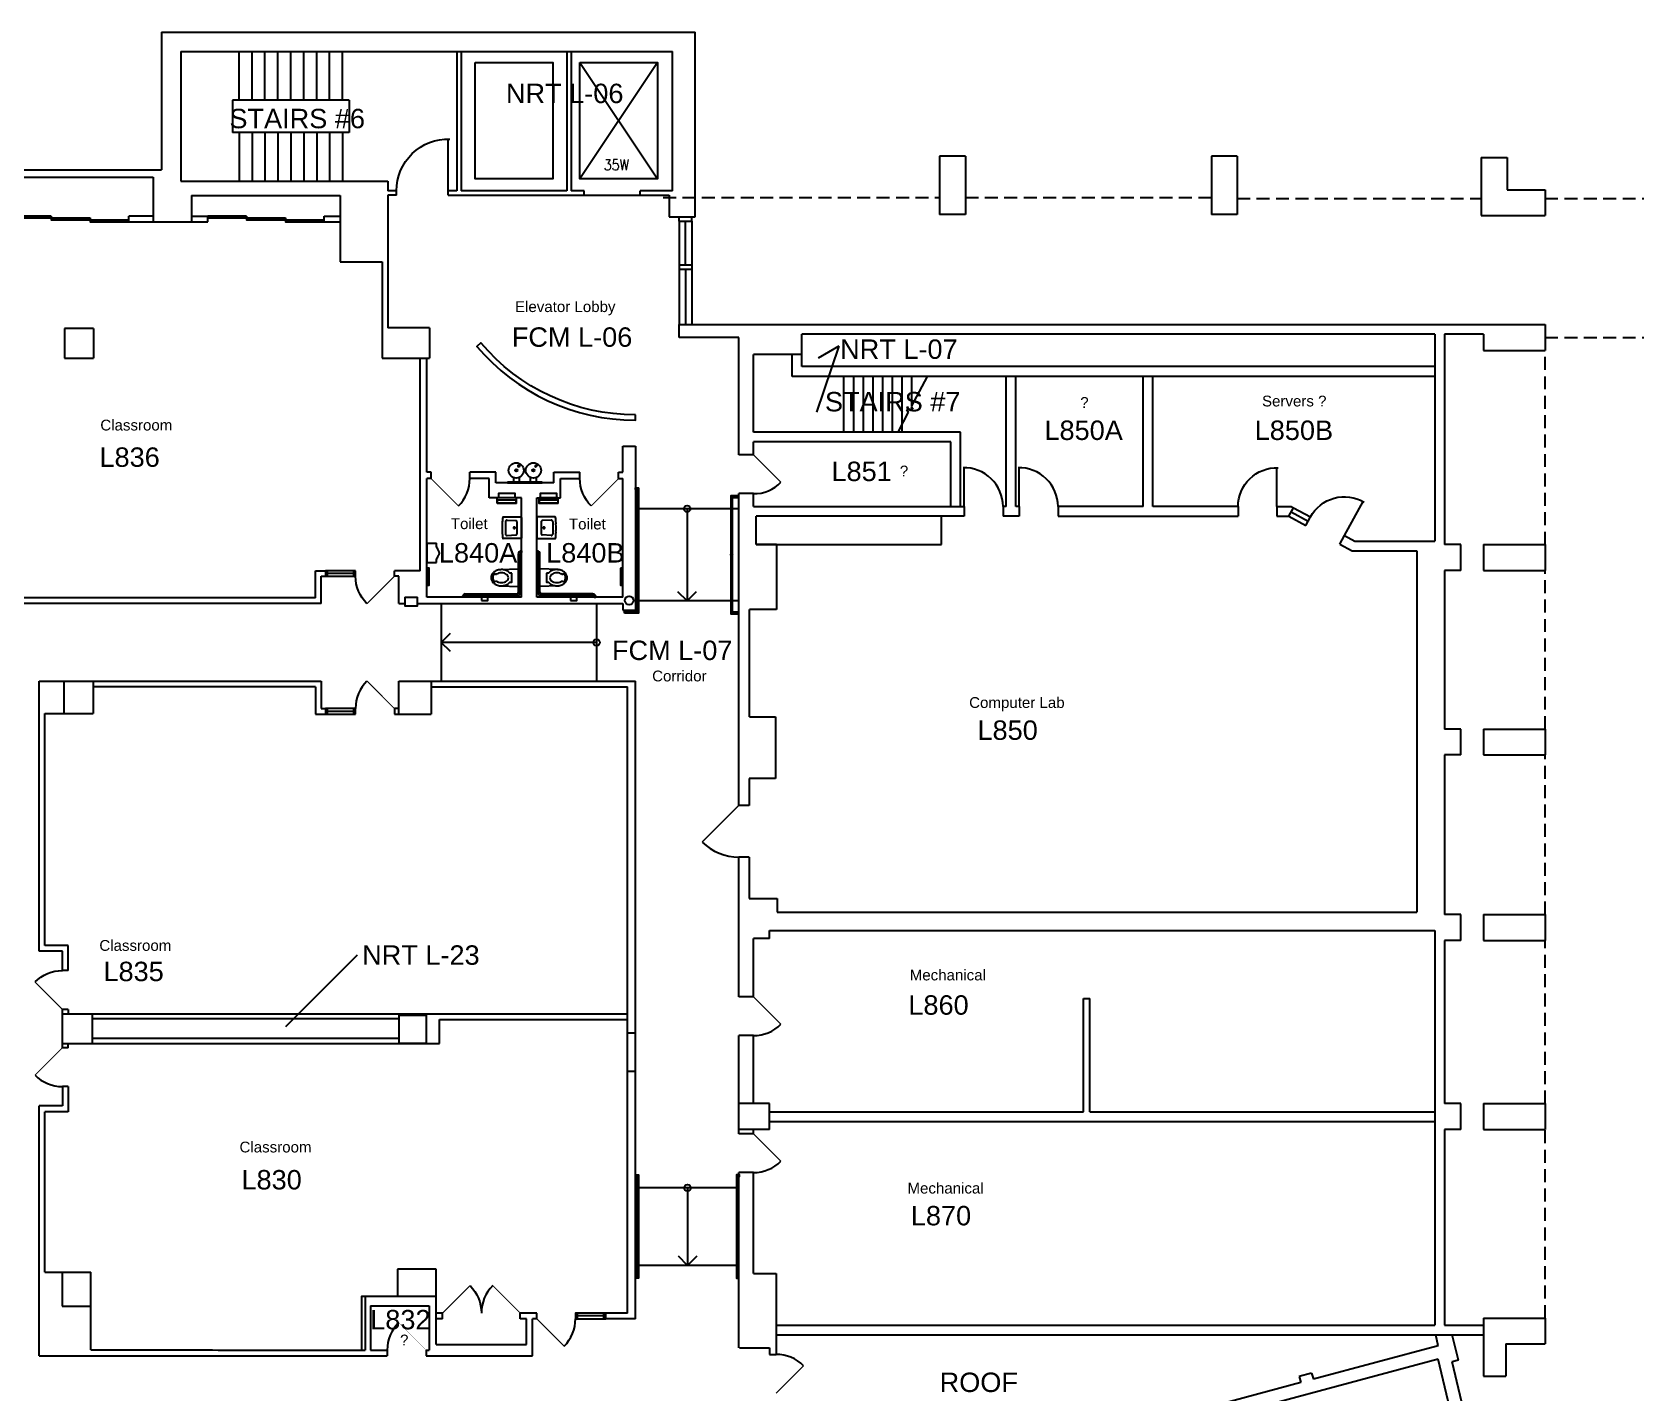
# Model space of a CAD drawing. Extents: x 1029 to 5193, y 49 to 3217.
# Drawn here: x 2579 to 4074, y 1948 to 3209 of the extents above; entities that cross this region are included whole.
import ezdxf

# ---------------------------------------------------------------- set-up
doc = ezdxf.new("R2010")
doc.units = 0
doc.header["$LTSCALE"] = 96
doc.header["$MEASUREMENT"] = 0
doc.linetypes.add('DASHED4', pattern=[0.1875, 0.125, -0.0625])
doc.linetypes.add('HIDDEN2', pattern=[0.1875, 0.125, -0.0625])
doc.layers.get('0').update_dxf_attribs({"linetype": 'CONTINUOUS'})
for name, color, linetype in [('A-ANNO-TEXT', 4, 'CONTINUOUS'), ('A-ANNO-TEXT-CTC', 181, 'CONTINUOUS'), ('A-DOOR', 2, 'CONTINUOUS'), ('A-FLOR-CASE', 3, 'CONTINUOUS'), ('A-FLOR-SHFT', 1, 'CONTINUOUS'), ('A-FLOR-STRS', 2, 'CONTINUOUS'), ('A-GLAZ', 2, 'CONTINUOUS'), ('A-OVHD-EXST', 6, 'DASHED4'), ('A-VERT-STRS-EXST', 34, 'CONTINUOUS'), ('A-WALL-EXST', 7, 'CONTINUOUS'), ('A-WALL-FULL', 6, 'CONTINUOUS'), ('A-WALL-SILL', 1, 'CONTINUOUS'), ('L-EXTERIOR', 8, 'CONTINUOUS'), ('P-FIXT', 2, 'CONTINUOUS')]:
    doc.layers.add(name, color=color, linetype=linetype)
doc.styles.add('ARIAL', font='arial.ttf')
doc.styles.add('PP-FPLL-unverified$0$STANDARD', font='ROMANS.shx', dxfattribs={"width": 0.85})

# ---------------------------------------------------------------- blocks, each defined once
blk = doc.blocks.new('BREAK2')
for p, q in [((-6, 0), (-3, 5.2)), ((-3, 5.2), (3, -5.2)), ((3, -5.2), (6, 0))]:
    blk.add_line(p, q)
blk = doc.blocks.new('90S1')
blk.add_line((-0.5, 0), (-0.5, 1))
blk.add_arc((-0.5, 0), 1, 0, 91.707)
blk = doc.blocks.new('DOOR-E')
at = {"const_width": 0.001}
blk.add_lwpolyline([(0, 0), (-0.707, 0.707)], dxfattribs=at)
blk.add_arc((0, 0), 1, 135, 180)
blk = doc.blocks.new('PP-FPLL-unverified$0$BREAK2')
for p, q in [((-6, 0), (-3, 5.2)), ((-3, 5.2), (3, -5.2)), ((3, -5.2), (6, 0))]:
    blk.add_line(p, q)
blk = doc.blocks.new('DOOR')
at = {"const_width": 0.0278}
blk.add_lwpolyline([(0, 0), (-0.707, 0.707)], dxfattribs=at)
blk.add_arc((0, 0), 1, 135, 180)
blk = doc.blocks.new('A$C461901AB')
at = {"linetype": 'Continuous'}
for p, q in [((-2.3, 6), (-1.5, 6.4)), ((-1.1, 4.9), (-2, 4.8)), ((13.7, 6), (14.5, 6.4)), ((14.9, 4.9), (14, 4.8))]:
    blk.add_line(p, q, dxfattribs=at)
for p, q in [((-2.3, 6), (-2.3, 6)), ((-2, 4.8), (-2, 4.8)), ((13.7, 6), (13.7, 6)), ((14, 4.8), (14, 4.8))]:
    blk.add_line(p, q)
for centre in [(-2.1, 5.4), (13.9, 5.4)]:
    blk.add_arc(centre, 0.615, 105, 285, dxfattribs=at)
for centre, radius, start, end in [((-1.4, 6.1), 0.25, 32.4168, 115.3808), ((-2.9, 5.2), 2.04, 357.6779, 32.4168), ((-1.1, 5.1), 0.25, 273.8179, 357.6779), ((14.6, 6.1), 0.25, 32.4168, 115.3808), ((13.1, 5.2), 2.04, 357.6779, 32.4168), ((14.9, 5.1), 0.25, 273.8179, 357.6779)]:
    blk.add_arc(centre, radius, start, end)
blk = doc.blocks.new('A$C45F773D5')
for p, q in [((-16, 0), (-16, -0.5)), ((16, 0), (-16, 0)), ((-16, -0.5), (16, -0.5)), ((-10.6, -4.9), (-10.6, -0.5)), ((-10.1, -14.6), (-9.7, -16.1)), ((-5.4, -0.5), (-5.4, -4.9)), ((5.4, -4.9), (5.4, -0.5)), ((5.9, -14.6), (6.3, -16.1)), ((10.6, -4.9), (10.6, -0.5)), ((16, -0.5), (16, 0))]:
    blk.add_line(p, q)
for centre, radius in [((-8, -11.5), 7.06), ((-8, -11.5), 1.12), ((8, -11.5), 7.06), ((8, -11.5), 1.12)]:
    blk.add_circle(centre, radius)
blk.add_blockref('A$C461901AB', (-8.6, -21))
blk = doc.blocks.new('Urinal')
for p, q in [((0, 9), (0, -9)), ((0, 9), (9, 9)), ((0, -9), (9, -9))]:
    blk.add_line(p, q)
at = {"flags": 128}
blk.add_lwpolyline([(9, -9), (9.1, -7.6), (9.2, -6.4), (9.5, -5.4), (9.8, -4.5), (10.2, -3.7), (10.6, -3), (10.9, -2.5), (11.2, -2), (11.5, -1.5), (11.7, -1.1), (11.8, -0.6), (11.8, -0.2), (11.8, 0.2), (11.7, 0.6), (11.5, 1.1), (11.2, 1.6), (10.9, 2.1), (10.6, 2.8), (10.2, 3.5), (9.8, 4.3), (9.5, 5.3), (9.2, 6.4), (9.1, 7.6), (9, 9)], dxfattribs=at)

msp = doc.modelspace()

# ---------------------------------------------------------------- linework, layer by layer
at = {"layer": 'A-ANNO-TEXT'}
for p, q in [((3186.5, 2767.3), (3186.5, 2681.8)), ((3186.9, 2137.8), (3186.9, 2065.8))]:
    msp.add_line(p, q, dxfattribs=at)
for points in [[(3195, 2690.3), (3186.5, 2681.8), (3178, 2690.3)], [(3195.4, 2074.2), (3186.9, 2065.8), (3178.4, 2074.2)]]:
    msp.add_lwpolyline(points, dxfattribs=at)
for centre in [(3186.5, 2767.3), (3186.9, 2137.8)]:
    msp.add_circle(centre, 3, dxfattribs=at)
at = {"layer": 'A-ANNO-TEXT-CTC'}
for p, q in [((3327.3, 2917.9), (3306.6, 2856.7)), ((3327.3, 2917.9), (3308, 2907)), ((2880.4, 2353.3), (2814.1, 2287))]:
    msp.add_line(p, q, dxfattribs=at)
at = {"layer": 'A-ANNO-TEXT-CTC', "linetype": 'HIDDEN2'}
msp.add_line((3234.5, 2681.8), (3138.5, 2681.8), dxfattribs=at)
at = {"layer": 'A-DOOR'}
for points in [[(2596.8, 3038.6), (2560.8, 3038.6), (2560.8, 3036.8), (2632.8, 3036.8)], [(2596.8, 3038.6), (2596.8, 3035.1), (2668.8, 3035.1)], [(2632.8, 3036.8), (2632.8, 3033.3), (2668.8, 3033.3), (2668.8, 3035.1)], [(2777.9, 3038.6), (2741.9, 3038.6), (2741.9, 3036.8), (2813.9, 3036.8)], [(2777.9, 3038.6), (2777.9, 3035.1), (2849.9, 3035.1)], [(2813.9, 3036.8), (2813.9, 3033.3), (2849.9, 3033.3), (2849.9, 3035.1)]]:
    msp.add_lwpolyline(points, dxfattribs=at)
at = {"layer": 'A-DOOR', "const_width": 1}
for points in [[(3248, 2817.3), (3273.5, 2791.9)], [(3248, 2314.8), (3273.5, 2289.4)], [(3248, 2187.8), (3273.5, 2162.3)], [(3269, 1947.3), (3294.5, 1972.8)]]:
    msp.add_lwpolyline(points, dxfattribs=at)
at = {"layer": 'A-DOOR'}
msp.add_lwpolyline([(3294.5, 1972.8, 0.198912), (3269, 1983.3)], format="xyb", dxfattribs=at)
for centre, radius, start, end in [((3249.7, 2813.3), 32, 267.0147, 317.9853), ((3248, 2314.8), 36, 270, 315), ((3248, 2187.8), 36, 270, 315)]:
    msp.add_arc(centre, radius, start, end, dxfattribs=at)
at = {"layer": 'A-FLOR-CASE'}
for p, q in [((3422.5, 2734), (3422.5, 2760.3)), ((3250.5, 2734), (3422.5, 2734))]:
    msp.add_line(p, q, dxfattribs=at)
at = {"layer": 'A-FLOR-SHFT'}
for p, q in [((3159, 3181), (3087, 3073)), ((3087, 3181), (3159, 3073))]:
    msp.add_line(p, q, dxfattribs=at)
for points in [[(2990, 3181), (3062, 3181), (3062, 3073), (2990, 3073)], [(3087, 3181), (3159, 3181), (3159, 3073), (3087, 3073)]]:
    msp.add_lwpolyline(points, close=True, dxfattribs=at)
at = {"layer": 'A-FLOR-STRS'}
for p, q in [((2771, 3146), (2771, 3191)), ((2783, 3146), (2783, 3191)), ((2795, 3146), (2795, 3191)), ((2807, 3146), (2807, 3191)), ((2819, 3146), (2819, 3191)), ((2831, 3146), (2831, 3191)), ((2843, 3146), (2843, 3191)), ((2855, 3146), (2855, 3191)), ((2867, 3146), (2867, 3191)), ((2765, 3146), (2765, 3116)), ((2873, 3146), (2765, 3146)), ((2873, 3146), (2873, 3116)), ((2873, 3116), (2765, 3116)), ((2771, 3116), (2771, 3071)), ((2783, 3116), (2783, 3071)), ((2795, 3116), (2795, 3071)), ((2807, 3116), (2807, 3071)), ((2819, 3116), (2819, 3071)), ((2831, 3116), (2831, 3071)), ((2843, 3116), (2843, 3071)), ((2855, 3116), (2855, 3071)), ((2867, 3116), (2867, 3071)), ((3332, 2838.3), (3332, 2890)), ((3341, 2838.3), (3341, 2890)), ((3350, 2838.3), (3350, 2890)), ((3359, 2838.3), (3359, 2890)), ((3368, 2838.3), (3368, 2890)), ((3377, 2838.3), (3377, 2890)), ((3386, 2838.3), (3386, 2890)), ((3409.1, 2890), (3394.4, 2862.1)), ((3395, 2863.2), (3395, 2890)), ((3391.6, 2856.8), (3381.9, 2838.3)), ((3234.5, 2767.3), (3138.5, 2767.3)), ((2958.5, 2679.3), (2958.5, 2607.3)), ((3102.5, 2679.3), (3102.5, 2607.3)), ((3234.5, 2681.8), (3138.5, 2681.8)), ((3128.5, 2670.3), (3128.5, 2673.3)), ((3130, 2671.8), (3130, 2673.3)), ((3102.5, 2643.3), (2958.5, 2643.3)), ((3235.2, 2137.8), (3138.5, 2137.8)), ((3235.2, 2065.8), (3138.5, 2065.8))]:
    msp.add_line(p, q, dxfattribs=at)
for points in [[(3130, 2671.8), (3139.8, 2671.8, 0.414214), (3140, 2672.1), (3140, 2784.8, 0.414214), (3139.8, 2785.1), (3138.5, 2785.1), (3138.5, 2786.6), (3141.2, 2786.6, -0.414214), (3141.5, 2786.3), (3141.5, 2670.6, -0.414214), (3141.2, 2670.3), (3128.5, 2670.3)], [(3234.5, 2671.3), (3228.7, 2671.3, -0.414214), (3228.5, 2671.6), (3228.5, 2777.6, -0.414214), (3228.7, 2777.8), (3234.5, 2777.8), (3234.5, 2779.3), (3227.2, 2779.3, 0.414214), (3227, 2779.1), (3227, 2670.1, 0.414214), (3227.2, 2669.8), (3234.5, 2669.8)], [(3138.5, 2055.3), (3139.8, 2055.3, 0.414214), (3140, 2055.5), (3140, 2148, 0.414214), (3139.8, 2148.2), (3138.5, 2148.2), (3138.5, 2149.8), (3141.2, 2149.8, -0.414214), (3141.5, 2149.5), (3141.5, 2054, -0.414214), (3141.2, 2053.8), (3138.5, 2053.8)], [(3235.2, 2055.3), (3234, 2055.3, -0.414214), (3233.7, 2055.5), (3233.7, 2148, -0.414214), (3234, 2148.2), (3235.2, 2148.2), (3235.2, 2149.8), (3232.5, 2149.8, 0.414214), (3232.2, 2149.5), (3232.2, 2054, 0.414214), (3232.5, 2053.8), (3235.2, 2053.8)]]:
    msp.add_lwpolyline(points, format="xyb", dxfattribs=at)
msp.add_lwpolyline([(2967, 2634.8), (2958.5, 2643.3), (2967, 2651.8)], dxfattribs=at)
at = {"layer": 'A-GLAZ'}
for p, q in [((3185, 2993), (3185, 3034)), ((3185, 2989), (3185, 2938)), ((3746.7, 2764.3), (3762.5, 2755.7)), ((2877, 2707.2), (2853, 2707.2)), ((2877, 2579.4), (2853, 2579.4)), ((3109, 2018.9), (3085, 2018.9))]:
    msp.add_line(p, q, dxfattribs=at)
at = {"layer": 'A-OVHD-EXST'}
for p, q in [((3164.3, 3055.8), (3420.7, 3055.8)), ((3444.7, 3055.8), (3672.7, 3055.8)), ((3696.7, 3054.8), (3923, 3054.8)), ((3982.2, 3054.8), (4073.7, 3054.8)), ((3982.2, 2926), (4073.7, 2926)), ((3982.2, 2734), (3982.2, 2914)), ((3982.2, 2563), (3982.2, 2710)), ((3982.2, 2391), (3982.2, 2539)), ((3982.2, 2215.8), (3982.2, 2367)), ((3982.2, 2017), (3982.2, 2191.8))]:
    msp.add_line(p, q, dxfattribs=at)
at = {"layer": 'A-VERT-STRS-EXST'}
for centre, radius in [((3227.7, 2724.6), 0.75), ((3102.5, 2643.3), 3)]:
    msp.add_circle(centre, radius, dxfattribs=at)
at = {"layer": 'A-WALL-EXST'}
msp.add_circle((3132.7, 2682.3), 4, dxfattribs=at)
at = {"layer": 'A-WALL-FULL'}
for p, q in [((2699, 3209), (3194, 3209)), ((2699, 3209), (2699, 3081.3)), ((3194, 3038), (3194, 3209)), ((2717, 3191), (2717, 3071)), ((2717, 3191), (3173, 3191)), ((2973, 3191), (2973, 3062)), ((2977, 3191), (2977, 3062)), ((3075, 3191), (3075, 3062)), ((3079, 3191), (3079, 3062)), ((3173, 3062), (3173, 3191)), ((3420.7, 3094), (3420.7, 3040)), ((3444.7, 3094), (3420.7, 3094)), ((3444.7, 3094), (3444.7, 3040)), ((3672.7, 3094), (3672.7, 3040)), ((3696.7, 3094), (3672.7, 3094)), ((3696.7, 3094), (3696.7, 3040)), ((2532.2, 3081.3), (2699, 3081.3)), ((3923, 3093), (3923, 3039)), ((3923, 3093), (3947, 3093)), ((3947, 3093), (3947, 3063)), ((2538.2, 3074.8), (2691.2, 3074.8)), ((2691.2, 3074.8), (2691.2, 3033.3)), ((2717, 3071), (2909, 3071)), ((2909, 3071), (2909, 3062)), ((2727, 3057.8), (2864.8, 3057.8)), ((2727, 3057.8), (2727, 3033.3)), ((2864.8, 3057.8), (2864.8, 2996.1)), ((2917, 3062), (2909, 3062)), ((2909, 3058), (2909, 2935.1)), ((2917, 3058), (2909, 3058)), ((2917, 3058), (2917, 3062)), ((2965, 3058), (2965, 3062)), ((2973, 3062), (2965, 3062)), ((2965, 3058), (3170, 3058)), ((3075, 3062), (2977, 3062)), ((3091, 3062), (3079, 3062)), ((3091, 3058), (3091, 3062)), ((3143, 3058), (3143, 3062)), ((3173, 3062), (3143, 3062)), ((3170, 3058), (3170, 3038)), ((3947, 3063), (3982.2, 3063)), ((3982.2, 3063), (3982.2, 3039)), ((2691.2, 3038.6), (2668.8, 3038.6)), ((2668.8, 3033.3), (2668.8, 3038.6)), ((2727, 3038.6), (2741.9, 3038.6)), ((2741.9, 3033.3), (2741.9, 3038.6)), ((2849.9, 3038.6), (2864.8, 3038.6)), ((2849.9, 3033.3), (2849.9, 3038.6)), ((3170, 3038), (3194, 3038)), ((3179, 3034), (3179, 3038)), ((3191, 3034), (3191, 3038)), ((3444.7, 3040), (3420.7, 3040)), ((3696.7, 3040), (3672.7, 3040)), ((3923, 3039), (3982.2, 3039)), ((2668.8, 3033.3), (2741.9, 3033.3)), ((2849.9, 3033.3), (2864.8, 3033.3)), ((3179, 3034), (3191, 3034)), ((2864.8, 2996.1), (2903.8, 2996.1)), ((2903.8, 2996.1), (2903.8, 2906.8)), ((3191, 2993), (3179, 2993)), ((3179, 2993), (3179, 2989)), ((3191, 2993), (3191, 2989)), ((3191, 2989), (3179, 2989)), ((2609, 2934.2), (2609, 2906.8)), ((2636, 2934.2), (2609, 2934.2)), ((2636, 2934.2), (2636, 2906.8)), ((2947.5, 2935.1), (2909, 2935.1)), ((2947.5, 2935.1), (2947.5, 2906.8)), ((3179, 2938), (3982.2, 2938)), ((3179, 2926), (3179, 2938)), ((3982.2, 2938), (3982.2, 2914)), ((3234.5, 2926), (3179, 2926)), ((3234.5, 2817.3), (3234.5, 2926)), ((3880, 2929), (3293, 2929)), ((3293, 2899), (3293, 2929)), ((3880, 2929), (3880, 2737.2)), ((3889, 2929), (3889, 2734)), ((3925, 2929), (3889, 2929)), ((3925, 2929), (3925, 2914)), ((2609, 2906.8), (2636, 2906.8)), ((2903.8, 2906.8), (2947.5, 2906.8)), ((3293, 2910.3), (3248, 2910.3)), ((3248, 2838.3), (3248, 2910.3)), ((3284, 2890), (3284, 2910.3)), ((3925, 2914), (3982.2, 2914)), ((3880, 2890), (3284, 2890)), ((3880, 2899), (3293, 2899)), ((3482.5, 2769.3), (3482.5, 2890)), ((3491.5, 2769.3), (3491.5, 2890)), ((3609.5, 2769.3), (3609.5, 2890)), ((3618.5, 2769.3), (3618.5, 2890)), ((3138.5, 2849.3), (3138.5, 2849.3)), ((3127, 2825.3), (3138.5, 2825.3)), ((3440.1, 2838.3), (3248, 2838.3)), ((3431.1, 2829.3), (3248, 2829.3)), ((3248, 2817.3), (3248, 2829.3)), ((3431.1, 2769.3), (3431.1, 2829.3)), ((3440.1, 2769.3), (3440.1, 2838.3)), ((3248, 2817.3), (3234.5, 2817.3)), ((2949, 2801.3), (2945, 2801.3)), ((2945, 2685.3), (2945, 2795.3)), ((2949, 2795.3), (2945, 2795.3)), ((2949, 2795.3), (2949, 2801.3)), ((3009, 2801.3), (2985, 2801.3)), ((2985, 2795.3), (2985, 2801.3)), ((3003, 2795.3), (2985, 2795.3)), ((3003, 2777.3), (3003, 2795.3)), ((3009, 2791.3), (3009, 2801.3)), ((3063, 2791.3), (3063, 2801.3)), ((3063, 2801.3), (3087, 2801.3)), ((3069, 2795.3), (3087, 2795.3)), ((3069, 2777.3), (3069, 2795.3)), ((3087, 2795.3), (3087, 2801.3)), ((3123, 2801.3), (3127, 2801.3)), ((3123, 2795.3), (3123, 2801.3)), ((3123, 2795.3), (3127, 2795.3)), ((3127, 2685.3), (3127, 2795.3)), ((3063, 2791.3), (3009, 2791.3)), ((3234.5, 2492.2), (3234.5, 2781.3)), ((3248, 2781.3), (3234.5, 2781.3)), ((3248, 2769.3), (3248, 2781.3)), ((2945, 2685.3), (2945, 2777.3)), ((3033, 2777.3), (3003, 2777.3)), ((3033, 2685.3), (3033, 2777.3)), ((3047, 2685.3), (3047, 2777.3)), ((3047, 2777.3), (3069, 2777.3)), ((3248, 2769.3), (3443.5, 2769.3)), ((3443.5, 2769.3), (3443.5, 2760.3)), ((3482.5, 2769.3), (3479.5, 2769.3)), ((3479.5, 2769.3), (3479.5, 2760.3)), ((3494.5, 2769.3), (3491.5, 2769.3)), ((3494.5, 2769.3), (3494.5, 2760.3)), ((3530.5, 2769.3), (3530.5, 2760.3)), ((3609.5, 2769.3), (3530.5, 2769.3)), ((3697.5, 2769.3), (3618.5, 2769.3)), ((3697.5, 2769.3), (3697.5, 2760.3)), ((3733.5, 2769.3), (3733.5, 2760.3)), ((3733.5, 2769.3), (3746.8, 2769.3)), ((3744.5, 2760.3), (3748.8, 2768.2)), ((3746.8, 2769.3), (3748.8, 2768.2)), ((3250.5, 2734), (3250.5, 2760.3)), ((3443.5, 2760.3), (3250.5, 2760.3)), ((3494.5, 2760.3), (3479.5, 2760.3)), ((3530.5, 2760.3), (3697.5, 2760.3)), ((3733.5, 2760.3), (3744.5, 2760.3)), ((3791.9, 2734.5), (3796.2, 2742.4)), ((3796.2, 2742.4), (3805.7, 2737.2)), ((3805.7, 2737.2), (3880, 2737.2)), ((3269.3, 2734), (3250.5, 2734)), ((3269.3, 2734), (3269.3, 2673.8)), ((3791.9, 2734.5), (3803.4, 2728.2)), ((3803.4, 2728.2), (3863.4, 2728.2)), ((3863.4, 2728.2), (3863.4, 2393.2)), ((3904, 2734), (3889, 2734)), ((3904, 2710), (3904, 2734)), ((3925, 2734), (3925, 2710)), ((3925, 2734), (3982.2, 2734)), ((3982.2, 2734), (3982.2, 2710)), ((2841.8, 2684.6), (2841.8, 2709.8)), ((2841.8, 2709.8), (2851, 2709.8)), ((2939, 2709.8), (2915, 2709.8)), ((2915, 2704.6), (2915, 2709.8)), ((3904, 2710), (3889, 2710)), ((3889, 2710), (3889, 2563)), ((3925, 2710), (3982.2, 2710)), ((2847, 2679.3), (2847, 2704.6)), ((2847, 2704.6), (2851, 2704.6)), ((2919, 2704.6), (2915, 2704.6)), ((2919, 2679.3), (2919, 2704.6)), ((2847, 2679.3), (2513.5, 2679.3)), ((2841.8, 2684.6), (2518.7, 2684.6)), ((2919, 2679.3), (2924.6, 2679.3)), ((2936.6, 2679.3), (3127, 2679.3)), ((3033, 2685.3), (2945, 2685.3)), ((3127, 2685.3), (3047, 2685.3)), ((3127, 2679.3), (3127, 2673.3)), ((3127, 2673.3), (3138.5, 2673.3)), ((3269.3, 2673.8), (3244.3, 2673.8)), ((3244.3, 2574.2), (3244.3, 2673.8)), ((2585.5, 2357.1), (2585.5, 2607.3)), ((2585.5, 2607.3), (2847, 2607.3)), ((2608.5, 2607.3), (2608.5, 2577.3)), ((2635.8, 2607.3), (2635.8, 2577.3)), ((2841.8, 2602.1), (2635.8, 2602.1)), ((2841.8, 2602.1), (2841.8, 2576.8)), ((2847, 2607.3), (2847, 2582.1)), ((2919, 2607.3), (3138.5, 2607.3)), ((2919, 2576.8), (2919, 2607.3)), ((2949, 2607.3), (2949, 2576.8)), ((2949, 2602.1), (3131.2, 2602.1)), ((3131.2, 2021.6), (3131.2, 2602.1)), ((3138.5, 2016.3), (3138.5, 2607.3)), ((2590.7, 2362.3), (2590.7, 2577.3)), ((2590.7, 2577.3), (2635.8, 2577.3)), ((2841.8, 2576.8), (2851, 2576.8)), ((2847, 2582.1), (2851, 2582.1)), ((2919, 2582.1), (2915, 2582.1)), ((2915, 2582.1), (2915, 2576.8)), ((2915, 2576.8), (2949, 2576.8)), ((3244.3, 2574.2), (3268.5, 2574.2)), ((3268.5, 2574.2), (3268.5, 2517.2)), ((3904, 2563), (3889, 2563)), ((3904, 2539), (3904, 2563)), ((3925, 2563), (3982.2, 2563)), ((3925, 2563), (3925, 2539)), ((3982.2, 2563), (3982.2, 2539)), ((3904, 2539), (3889, 2539)), ((3889, 2539), (3889, 2391)), ((3925, 2539), (3982.2, 2539)), ((3268.5, 2517.2), (3244, 2517.2)), ((3244, 2517.2), (3244, 2492.2)), ((3244, 2492.2), (3234.5, 2492.2)), ((3234.5, 2314.8), (3234.5, 2444.2)), ((3244, 2444.2), (3234.5, 2444.2)), ((3244, 2444.2), (3244, 2405.8)), ((3244, 2405.8), (3270, 2405.8)), ((3270, 2405.8), (3270, 2393.2)), ((3270, 2393.2), (3863.4, 2393.2)), ((3904, 2391), (3889, 2391)), ((3904, 2367), (3904, 2391)), ((3925, 2391), (3982.2, 2391)), ((3925, 2391), (3925, 2367)), ((3982.2, 2391), (3982.2, 2367)), ((2612.5, 2362.3), (2590.7, 2362.3)), ((3263, 2368.8), (3248, 2368.8)), ((3248, 2314.8), (3248, 2368.8)), ((3263, 2376.3), (3880, 2376.3)), ((3263, 2368.8), (3263, 2376.3)), ((3880, 2376.3), (3880, 2010.3)), ((3904, 2367), (3889, 2367)), ((3889, 2367), (3889, 2215.8)), ((3925, 2367), (3982.2, 2367)), ((2607.2, 2357.1), (2585.5, 2357.1)), ((2612.5, 2339.1), (2607.2, 2339.1)), ((2612.5, 2303.1), (2607.2, 2303.1)), ((3248, 2314.8), (3234.5, 2314.8)), ((3554, 2208.3), (3554, 2313.3)), ((3554, 2313.3), (3560, 2313.3)), ((3560, 2208.3), (3560, 2313.3)), ((2607.2, 2299.1), (3131.2, 2299.1)), ((2634.8, 2299.1), (2634.8, 2271.6)), ((2634.8, 2294.6), (2919, 2294.6)), ((2919, 2297.8), (2919, 2271.8)), ((2919, 2297.8), (2944.9, 2297.8)), ((2944.9, 2271.6), (2944.9, 2297.8)), ((2956.9, 2293.8), (3131.2, 2293.8)), ((2919, 2276.1), (2634.8, 2276.1)), ((2919, 2271.8), (2944.9, 2271.8)), ((3131.2, 2281.3), (3138.5, 2281.3)), ((3234.5, 2187.8), (3234.5, 2278.8)), ((3248, 2278.8), (3234.5, 2278.8)), ((3248, 2215.8), (3248, 2278.8)), ((2607.2, 2271.6), (2956.9, 2271.6)), ((2612.5, 2267.6), (2607.2, 2267.6)), ((3138.5, 2245.4), (3131.2, 2245.4)), ((2612.5, 2231.6), (2607.2, 2231.6)), ((2585.5, 1981.9), (2585.5, 2213.6)), ((2607.2, 2213.6), (2585.5, 2213.6)), ((3263, 2215.8), (3234.5, 2215.8)), ((3263, 2191.8), (3263, 2215.8)), ((3904, 2215.8), (3889, 2215.8)), ((3904, 2191.8), (3904, 2215.8)), ((3925, 2215.8), (3982.2, 2215.8)), ((3925, 2215.8), (3925, 2191.8)), ((3982.2, 2215.8), (3982.2, 2191.8)), ((2590.7, 2059.6), (2590.7, 2208.3)), ((2612.5, 2208.3), (2590.7, 2208.3)), ((3263, 2208.3), (3554, 2208.3)), ((3263, 2199.3), (3880, 2199.3)), ((3560, 2208.3), (3880, 2208.3)), ((3248, 2187.8), (3234.5, 2187.8)), ((3263, 2191.8), (3235.2, 2191.8)), ((3248, 2187.8), (3248, 2191.8)), ((3904, 2191.8), (3889, 2191.8)), ((3889, 2191.8), (3889, 2010.3)), ((3925, 2191.8), (3982.2, 2191.8)), ((3234.5, 1989.3), (3234.5, 2151.8)), ((3248, 2151.8), (3234.5, 2151.8)), ((3248, 2058.3), (3248, 2151.8)), ((2590.7, 2059.6), (2633.6, 2059.6)), ((2607, 2059.6), (2607, 2028.1)), ((2633.6, 1987.6), (2633.6, 2059.6)), ((2917.9, 2062.2), (2917.9, 2037.4)), ((2953.8, 2062.2), (2917.9, 2062.2)), ((2953.8, 1992.3), (2953.8, 2062.2)), ((3248, 2058.3), (3269, 2058.3)), ((3269, 2058.3), (3269, 1983.3)), ((2887.8, 2037.4), (2887.8, 1987.3)), ((2607, 2028.1), (2633.6, 2028.1)), ((2892.8, 2028.3), (2892.8, 1987.3)), ((2892.8, 2028.3), (2947.4, 2028.3)), ((2947.4, 2028.3), (2947.4, 1987.3)), ((2959.7, 2021.6), (2953.8, 2021.6)), ((2959.7, 2016.3), (2959.7, 2021.6)), ((3047, 2021.6), (3031.7, 2021.6)), ((3031.7, 2016.3), (3031.7, 2021.6)), ((3047, 2016.3), (3047, 2021.6)), ((3131.2, 2021.6), (3111, 2021.6)), ((2959.7, 2016.3), (2953.8, 2016.3)), ((3037.7, 2016.3), (3031.7, 2016.3)), ((3037.7, 1992.3), (3037.7, 2016.3)), ((3043, 1981.9), (3043, 2016.3)), ((3047, 2016.3), (3043, 2016.3)), ((3138.5, 2016.3), (3111, 2016.3)), ((3269, 2010.3), (3880, 2010.3)), ((3889, 2010.3), (3925, 2010.3)), ((3925, 2017), (3925, 1963)), ((3925, 2017), (3982.2, 2017)), ((3982.2, 2017), (3982.2, 1993)), ((2953.8, 1992.3), (3037.7, 1992.3)), ((3235.2, 1989.3), (3263, 1989.3)), ((3263, 1989.3), (3263, 1983.3)), ((3269, 2001.3), (3925, 2001.3)), ((3945.8, 1993), (3982.2, 1993)), ((3945.8, 1993), (3945.8, 1963)), ((2585.5, 1981.9), (2908.4, 1981.9)), ((2633.6, 1987.6), (2746.2, 1987.6)), ((2746.2, 1987.6), (2751.6, 1987.3)), ((2751.6, 1987.3), (2887.8, 1987.3)), ((2892.8, 1987.3), (2908.4, 1987.3)), ((2908.4, 1987.3), (2908.4, 1981.9)), ((2944.4, 1987.3), (2944.4, 1981.9)), ((2944.4, 1987.3), (2947.4, 1987.3)), ((2944.4, 1981.9), (3043, 1981.9)), ((3263, 1983.3), (3269, 1983.3)), ((3925, 1963), (3945.8, 1963))]:
    msp.add_line(p, q, dxfattribs=at)
msp.add_lwpolyline([(3138.5, 2854.3, -0.221524), (2995.3, 2921), (2991.5, 2917.8, 0.221524), (3138.5, 2849.3)], format="xyb", close=True, dxfattribs=at)
for points in [[(2939, 2709.8), (2939, 2906.8)], [(2945, 2801.3), (2945, 2906.8)], [(3127, 2801.3), (3127, 2825.3)], [(3138.5, 2825.3), (3138.5, 2673.3)], [(2924.6, 2685.3), (2924.6, 2677.3), (2936.6, 2677.3), (2936.6, 2685.3)], [(2924.6, 2685.3), (2936.6, 2685.3)], [(2612.5, 2339.1), (2612.5, 2362.3)], [(2607.2, 2339.1), (2607.2, 2357.1)], [(2607.2, 2267.6), (2607.2, 2303.1)], [(2612.5, 2303.1), (2612.5, 2299.1)], [(2956.9, 2271.6), (2956.9, 2293.8)], [(2612.5, 2267.6), (2612.5, 2271.6)], [(2607.2, 2231.6), (2607.2, 2213.6)], [(2612.5, 2231.6), (2612.5, 2208.3)], [(2884.8, 1987.3), (2884.8, 2037.4), (2953.8, 2037.4)]]:
    msp.add_lwpolyline(points, dxfattribs=at)
at = {"layer": 'A-WALL-SILL'}
for p, q in [((3179, 3034), (3179, 2938)), ((3191, 3034), (3191, 2938)), ((3748.8, 2768.2), (3764.6, 2759.6)), ((3744.5, 2760.3), (3760.3, 2751.7)), ((3760.3, 2751.7), (3764.6, 2759.6)), ((2853, 2704.6), (2853, 2709.8)), ((2877, 2709.8), (2877, 2704.6)), ((2853, 2576.8), (2853, 2582.1)), ((2877, 2582.1), (2877, 2576.8)), ((3085, 2016.3), (3085, 2021.6)), ((3109, 2021.6), (3109, 2016.3))]:
    msp.add_line(p, q, dxfattribs=at)
for points in [[(2879, 2709.8), (2851, 2709.8), (2851, 2704.6), (2879, 2704.6)], [(2879, 2704.6), (2879, 2709.8)], [(2879, 2582.1), (2851, 2582.1), (2851, 2576.8), (2879, 2576.8)], [(2879, 2576.8), (2879, 2582.1)], [(3111, 2021.6), (3083, 2021.6), (3083, 2016.3), (3111, 2016.3)], [(3111, 2016.3), (3111, 2021.6)]]:
    msp.add_lwpolyline(points, dxfattribs=at)
at = {"layer": 'L-EXTERIOR'}
for p, q in [((3883.2, 1991.3), (3767.3, 1960.2)), ((3883.1, 1978.8), (3515, 1880.2)), ((3901.8, 1978), (3896, 1976.4)), ((3765.7, 1966), (3754.1, 1962.9)), ((3754.1, 1962.9), (3755.7, 1957.1)), ((3765.7, 1966), (3767.3, 1960.2)), ((3755.7, 1957.1), (3651.4, 1929.1))]:
    msp.add_line(p, q, dxfattribs=at)
at = {"layer": 'L-EXTERIOR', "extrusion": (0, 0, -1)}
for p, q in [((3883.2, 1991.3), (3880.8, 2001.3)), ((3901.8, 1978), (3896.2, 2001.3)), ((4005.9, 1465.9), (3883.1, 1978.8)), ((3938, 1801.2), (3896, 1976.4))]:
    msp.add_line(p, q, dxfattribs=at)
at = {"layer": 'P-FIXT'}
for p, q in [((3016, 2759.6), (3032.5, 2759.6)), ((3018, 2755.1), (3018, 2744)), ((3019.6, 2756.6), (3027.8, 2756.2)), ((3028.7, 2755.2), (3028.7, 2744)), ((3033, 2759.1), (3033, 2740.1)), ((3047, 2759.1), (3047, 2740.1)), ((3064, 2759.6), (3047.5, 2759.6)), ((3051.2, 2755.2), (3051.2, 2744)), ((3060.4, 2756.6), (3052.2, 2756.2)), ((3062, 2755.1), (3062, 2744)), ((3032.5, 2739.6), (3016, 2739.6)), ((3019.6, 2742.5), (3027.8, 2743)), ((3047.5, 2739.6), (3064, 2739.6)), ((3060.4, 2742.5), (3052.2, 2743)), ((3030, 2689.8), (3030, 2725.5)), ((3031.5, 2689.3), (3031.5, 2725)), ((3032.5, 2728.1), (3033, 2728.1)), ((3033, 2728.1), (3033, 2726.6)), ((3033, 2726.6), (3033, 2726.6)), ((3047.5, 2728.1), (3047, 2728.1)), ((3047, 2728.1), (3047, 2726.6)), ((3047, 2726.6), (3047, 2726.6)), ((3048.5, 2689.3), (3048.5, 2725)), ((3050, 2689.8), (3050, 2725.5)), ((3006.6, 2707.5), (3006.6, 2707.5)), ((3009.4, 2706.4), (3009.4, 2706.4)), ((3013.1, 2710.8), (3030, 2711.6)), ((3066.9, 2710.8), (3050, 2711.6)), ((3070.6, 2706.4), (3070.6, 2706.4)), ((3073.4, 2707.5), (3073.4, 2707.5)), ((3006.6, 2699.1), (3006.6, 2699.1)), ((3009.4, 2700.2), (3009.4, 2700.2)), ((3013.1, 2695.9), (3030, 2695.1)), ((3066.9, 2695.9), (3050, 2695.1)), ((3070.6, 2700.2), (3070.6, 2700.2)), ((3073.4, 2699.1), (3073.4, 2699.1)), ((2978.3, 2685.3), (2978.3, 2685.8)), ((2979.7, 2685.3), (2978.3, 2685.3)), ((2979.7, 2685.3), (2979.7, 2685.3)), ((2980.8, 2688.3), (3028.5, 2688.3)), ((2981.2, 2686.8), (3029.1, 2686.8)), ((3050.9, 2686.8), (3098.8, 2686.8)), ((3099.2, 2688.3), (3051.5, 2688.3)), ((3100.3, 2685.3), (3101.7, 2685.3)), ((3100.3, 2685.3), (3100.3, 2685.3)), ((3101.7, 2685.3), (3101.7, 2685.8))]:
    msp.add_line(p, q, dxfattribs=at)
for points in [[(3026.9, 2777.3), (3026.9, 2781.3), (3011.6, 2781.3), (3011.6, 2777.3)], [(3065.6, 2777.3), (3065.6, 2781.3), (3050.3, 2781.3), (3050.3, 2777.3)], [(3028, 2777.3), (3010.5, 2777.3)], [(3027.7, 2775.6), (3027.7, 2772.4), (3010.8, 2772.4), (3010.8, 2775.6)], [(3066.7, 2777.3), (3049.3, 2777.3)], [(3066.5, 2775.6), (3066.5, 2772.4), (3049.5, 2772.4), (3049.5, 2775.6)], [(3033, 2726.6), (3033, 2728.1)], [(3047, 2726.6), (3047, 2728.1)]]:
    msp.add_lwpolyline(points, dxfattribs=at)
for points in [[(3028, 2777.3), (3028, 2772.4, -0.414214), (3027.7, 2772.2), (3010.8, 2772.2, -0.414214), (3010.5, 2772.4), (3010.5, 2777.3)], [(3010.5, 2775.8, 0.414214), (3010.8, 2775.6), (3027.7, 2775.6, 0.414214), (3028, 2775.8)], [(3066.7, 2777.3), (3066.7, 2772.4, -0.414214), (3066.5, 2772.2), (3049.5, 2772.2, -0.414214), (3049.3, 2772.4), (3049.3, 2777.3)], [(3049.3, 2775.8, 0.414214), (3049.5, 2775.6), (3066.5, 2775.6, 0.414214), (3066.7, 2775.8)], [(3015.5, 2759.1, 0.007949), (3015.1, 2755, 0.014949), (3015.1, 2752.8, 0.000949), (3015, 2749.6, 0.000949), (3015.1, 2746.4, 0.014949), (3015.1, 2744.2, 0.007949), (3015.5, 2740)], [(3016, 2759.6, 0.061553), (3015.8, 2759.6, 0.084107), (3015.7, 2759.5, 0.039062), (3015.6, 2759.4, 0.039062), (3015.5, 2759.4, 0.084107), (3015.5, 2759.3, 0.061553), (3015.5, 2759.1)], [(3019.6, 2756.6, 0.050866), (3019.2, 2756.6, 0.073218), (3019, 2756.5, 0.028563), (3018.6, 2756.3, 0.050866), (3018.5, 2756.2, 0.050866), (3018.3, 2756, 0.028563), (3018.1, 2755.7, 0.073218), (3018, 2755.5, 0.050866), (3018, 2755.1)], [(3028.7, 2755.2, 0.063221), (3028.7, 2755.4, 0.085725), (3028.6, 2755.6, 0.040781), (3028.5, 2755.8, 0.040781), (3028.3, 2756, 0.085725), (3028.1, 2756.1, 0.063221), (3027.8, 2756.2)], [(3033, 2759.1, 0.065543), (3033, 2759.2, 0.087946), (3032.9, 2759.3, 0.043207), (3032.8, 2759.4, 0.043207), (3032.7, 2759.5, 0.087946), (3032.6, 2759.6, 0.065543), (3032.5, 2759.6)], [(3047.5, 2759.6, 0.065543), (3047.4, 2759.6, 0.087946), (3047.2, 2759.5, 0.043207), (3047.2, 2759.4, 0.043207), (3047.1, 2759.3, 0.087946), (3047, 2759.2, 0.065543), (3047, 2759.1)], [(3052.2, 2756.2, 0.063221), (3051.9, 2756.1, 0.085725), (3051.7, 2756, 0.040781), (3051.5, 2755.8, 0.040781), (3051.4, 2755.6, 0.085725), (3051.3, 2755.4, 0.063221), (3051.2, 2755.2)], [(3062, 2755.1, 0.050866), (3062, 2755.5, 0.073218), (3061.9, 2755.7, 0.028563), (3061.7, 2756, 0.050866), (3061.5, 2756.2, 0.050866), (3061.4, 2756.3, 0.028563), (3061, 2756.5, 0.073218), (3060.8, 2756.6, 0.050866), (3060.4, 2756.6)], [(3064.5, 2759.1, 0.061553), (3064.5, 2759.3, 0.084107), (3064.5, 2759.4, 0.039062), (3064.4, 2759.4, 0.039062), (3064.3, 2759.5, 0.084107), (3064.2, 2759.6, 0.061553), (3064, 2759.6)], [(3064.5, 2740, 0.007949), (3064.9, 2744.2, 0.014949), (3064.9, 2746.4, 0.000949), (3065, 2749.6, 0.000949), (3064.9, 2752.8, 0.014949), (3064.9, 2755, 0.007949), (3064.5, 2759.1)], [(3015.5, 2740, 0.061553), (3015.5, 2739.9, 0.084107), (3015.5, 2739.8, 0.039062), (3015.6, 2739.7, 0.039062), (3015.7, 2739.6, 0.084107), (3015.8, 2739.6, 0.061553), (3016, 2739.6)], [(3018, 2744, 0.050866), (3018, 2743.7, 0.073218), (3018.1, 2743.4, 0.028563), (3018.3, 2743.1, 0.050866), (3018.5, 2742.9, 0.050866), (3018.6, 2742.8, 0.028563), (3019, 2742.6, 0.073218), (3019.2, 2742.6, 0.050866), (3019.6, 2742.5)], [(3027.8, 2743, 0.063221), (3028.1, 2743, 0.085725), (3028.3, 2743.1, 0.040781), (3028.5, 2743.3, 0.040781), (3028.6, 2743.5, 0.085725), (3028.7, 2743.7, 0.063221), (3028.7, 2744)], [(3032.5, 2739.6, 0.065543), (3032.6, 2739.6, 0.087946), (3032.7, 2739.6, 0.043207), (3032.8, 2739.7, 0.043207), (3032.9, 2739.8, 0.087946), (3033, 2739.9, 0.065543), (3033, 2740.1)], [(3047, 2740.1, 0.065543), (3047, 2739.9, 0.087946), (3047.1, 2739.8, 0.043207), (3047.2, 2739.7, 0.043207), (3047.2, 2739.6, 0.087946), (3047.4, 2739.6, 0.065543), (3047.5, 2739.6)], [(3051.2, 2744, 0.063221), (3051.3, 2743.7, 0.085725), (3051.4, 2743.5, 0.040781), (3051.5, 2743.3, 0.040781), (3051.7, 2743.1, 0.085725), (3051.9, 2743, 0.063221), (3052.2, 2743)], [(3060.4, 2742.5, 0.050866), (3060.8, 2742.6, 0.073218), (3061, 2742.6, 0.028563), (3061.4, 2742.8, 0.050866), (3061.5, 2742.9, 0.050866), (3061.7, 2743.1, 0.028563), (3061.9, 2743.4, 0.073218), (3062, 2743.7, 0.050866), (3062, 2744)], [(3064, 2739.6, 0.061553), (3064.2, 2739.6, 0.084107), (3064.3, 2739.6, 0.039062), (3064.4, 2739.7, 0.039062), (3064.5, 2739.8, 0.084107), (3064.5, 2739.9, 0.061553), (3064.5, 2740)], [(3020.8, 2703.3, 0.17412), (3019.8, 2705.6, 0.066386), (3019, 2706.4, 0.085426), (3017, 2707.4, 0.074934), (3014.3, 2707.8, 0.074934), (3011.5, 2707.4, 0.08035), (3009.6, 2706.5, -0.238976), (3009.2, 2706.4), (3007, 2707.1, -0.549653), (3006.8, 2708)], [(3023.8, 2707.4), (3022.2, 2707.4, 0.066386), (3020.8, 2708.8, 0.085426), (3017.9, 2710.3, 0.074934), (3014.3, 2710.8)], [(3014.3, 2695.8, 0.074934), (3017.9, 2696.4, 0.085426), (3020.8, 2697.8, 0.066386), (3022.2, 2699.2), (3023.8, 2699.2), (3023.8, 2707.4)], [(3065.7, 2710.8, 0.074934), (3062.1, 2710.3, 0.085426), (3059.2, 2708.8, 0.066386), (3057.8, 2707.4), (3056.2, 2707.4)], [(3056.2, 2707.4), (3056.2, 2699.2), (3057.8, 2699.2, 0.066386), (3059.2, 2697.8, 0.085426), (3062.1, 2696.4, 0.074934), (3065.7, 2695.8)], [(3073.2, 2708, -0.549653), (3073, 2707.1), (3070.8, 2706.4, -0.238976), (3070.4, 2706.5, 0.08035), (3068.5, 2707.4, 0.074934), (3065.7, 2707.8, 0.074934), (3063, 2707.4, 0.085426), (3061, 2706.4, 0.066386), (3060.2, 2705.6, 0.17412), (3059.2, 2703.3)], [(3006.8, 2698.7, -0.549653), (3007, 2699.5), (3009.2, 2700.2, -0.238976), (3009.6, 2700.1, 0.08035), (3011.5, 2699.2, 0.074934), (3014.3, 2698.8, 0.074934), (3017, 2699.2, 0.085426), (3019, 2700.2, 0.066386), (3019.8, 2701, 0.17747), (3020.8, 2703.3)], [(3059.2, 2703.3, 0.17747), (3060.2, 2701, 0.066386), (3061, 2700.2, 0.085426), (3063, 2699.2, 0.074934), (3065.7, 2698.8, 0.074934), (3068.5, 2699.2, 0.08035), (3070.4, 2700.1, -0.238976), (3070.8, 2700.2), (3073, 2699.5, -0.549653), (3073.2, 2698.7)]]:
    msp.add_lwpolyline(points, format="xyb", dxfattribs=at)
for points in [[(3026.1, 2748.8, 0.043661), (3026.2, 2748.8, 0.043661), (3026.4, 2748.8, 0.043661), (3026.5, 2748.9, 0.043661), (3026.6, 2748.9, 0.043661), (3026.7, 2749, 0.043661), (3026.8, 2749.1, 0.043661), (3026.9, 2749.2, 0.043661), (3027, 2749.3, 0.043661), (3027, 2749.4, 0.043661), (3027, 2749.6, 0.043661), (3027, 2749.7, 0.043661), (3027, 2749.8, 0.043661), (3026.9, 2750, 0.043661), (3026.8, 2750.1, 0.043661), (3026.7, 2750.1, 0.043661), (3026.6, 2750.2, 0.043661), (3026.5, 2750.3, 0.043661), (3026.4, 2750.3, 0.043661), (3026.2, 2750.3, 0.043661), (3026.1, 2750.3, 0.043661), (3026, 2750.3, 0.043661), (3025.9, 2750.2, 0.043661), (3025.8, 2750.1, 0.043661), (3025.7, 2750.1, 0.043661), (3025.6, 2750, 0.043661), (3025.5, 2749.8, 0.043661), (3025.5, 2749.7, 0.043661), (3025.5, 2749.6, 0.043661), (3025.5, 2749.4, 0.043661), (3025.5, 2749.3, 0.043661), (3025.6, 2749.2, 0.043661), (3025.7, 2749.1, 0.043661), (3025.8, 2749, 0.043661), (3025.9, 2748.9, 0.043661), (3026, 2748.9, 0.043661)], [(3054, 2748.9, 0.043661), (3054.1, 2748.9, 0.043661), (3054.2, 2749, 0.043661), (3054.3, 2749.1, 0.043661), (3054.4, 2749.2, 0.043661), (3054.5, 2749.3, 0.043661), (3054.5, 2749.4, 0.043661), (3054.5, 2749.6, 0.043661), (3054.5, 2749.7, 0.043661), (3054.5, 2749.8, 0.043661), (3054.4, 2750, 0.043661), (3054.3, 2750.1, 0.043661), (3054.2, 2750.1, 0.043661), (3054.1, 2750.2, 0.043661), (3054, 2750.3, 0.043661), (3053.9, 2750.3, 0.043661), (3053.7, 2750.3, 0.043661), (3053.6, 2750.3, 0.043661), (3053.5, 2750.3, 0.043661), (3053.4, 2750.2, 0.043661), (3053.3, 2750.1, 0.043661), (3053.2, 2750.1, 0.043661), (3053.1, 2750, 0.043661), (3053, 2749.8, 0.043661), (3053, 2749.7, 0.043661), (3053, 2749.6, 0.043661), (3053, 2749.4, 0.043661), (3053, 2749.3, 0.043661), (3053.1, 2749.2, 0.043661), (3053.2, 2749.1, 0.043661), (3053.3, 2749, 0.043661), (3053.4, 2748.9, 0.043661), (3053.5, 2748.9, 0.043661), (3053.6, 2748.8, 0.043661), (3053.7, 2748.8, 0.043661), (3053.9, 2748.8, 0.043661)]]:
    msp.add_lwpolyline(points, format="xyb", close=True, dxfattribs=at)
for points in [[(2945, 2712.3), (2945, 2696.5), (2947.2, 2696.5), (2947.2, 2712.3)], [(3124.7, 2712.3), (3124.7, 2696.5), (3127, 2696.5), (3127, 2712.3)], [(2995.7, 2682.1), (3001.7, 2682.1), (3001.7, 2688.1), (2995.7, 2688.1)], [(3078.3, 2682.1), (3084.3, 2682.1), (3084.3, 2688.1), (3078.3, 2688.1)]]:
    msp.add_lwpolyline(points, close=True, dxfattribs=at)
for centre, radius, start, end in [((3032.5, 2725.6), 2.5, 90.0073, 181.084), ((3033, 2725.1), 1.5, 90.0197, 181.7875), ((3047, 2725.1), 1.5, 358.2125, 89.9803), ((3047.5, 2725.6), 2.5, 358.916, 89.9927), ((3011, 2703.3), 6.29, 132.9915, 227.4793), ((3011, 2703.3), 4.82, 132.9915, 227.4793), ((3012.2, 2702.9), 7.42, 126.6725, 136.5742), ((3013.4, 2701.1), 9.55, 107.1416, 126.6725), ((3014.3, 2698.4), 12.4, 90, 107.1416), ((3015.6, 2694.1), 16.8, 90, 95.1954), ((3064.4, 2694.1), 16.8, 84.8046, 90), ((3065.7, 2698.4), 12.4, 72.8584, 90), ((3066.6, 2701.1), 9.55, 53.3275, 72.8584), ((3069, 2703.3), 4.82, 312.5207, 47.0085), ((3067.8, 2702.9), 7.42, 43.4258, 53.3275), ((3069, 2703.3), 6.29, 312.5207, 47.0085), ((3012.2, 2703.8), 7.42, 223.4258, 233.3275), ((3013.4, 2705.5), 9.55, 233.3275, 252.8584), ((3014.3, 2708.2), 12.4, 252.8584, 270), ((3015.6, 2712.6), 16.8, 264.8046, 270), ((3064.4, 2712.6), 16.8, 270, 275.1954), ((3065.7, 2708.2), 12.4, 270, 287.1416), ((3066.6, 2705.5), 9.55, 287.1416, 306.6725), ((3067.8, 2703.8), 7.42, 306.6725, 316.5742), ((2980.8, 2685.8), 2.5, 90, 180), ((2981.2, 2685.3), 1.5, 90, 180), ((3028.5, 2689.8), 1.5, 269.9992, 0.0008), ((3029, 2689.3), 2.5, 269.9998, 0.0002), ((3051, 2689.3), 2.5, 179.9998, 270.0002), ((3051.5, 2689.8), 1.5, 179.9992, 270.0008), ((3098.8, 2685.3), 1.5, 0, 90), ((3099.2, 2685.8), 2.5, 0, 90)]:
    msp.add_arc(centre, radius, start, end, dxfattribs=at)

# ---------------------------------------------------------------- block references
at = {"layer": 'A-DOOR'}
for name, p, xscale, yscale, zscale in [('90S1', (2941, 3062), -48, 48, 48), ('90S1', (3461.5, 2769.3), 36, 36, 36), ('90S1', (3512.5, 2769.3), 36, 36, 36), ('90S1', (3715.5, 2769.3), -36, 36, 36), ('DOOR', (2915, 2582.1), 36, 36, 36), ('DOOR', (2959.7, 2021.6), -36, 36, 36), ('DOOR', (3031.7, 2021.6), 36, 36, 36), ('DOOR-E', (2944.4, 1987.3), 36, 36, 36)]:
    msp.add_blockref(name, p, dxfattribs=dict(at, xscale=xscale, yscale=yscale, zscale=zscale))
for name, p, xscale, yscale, zscale, rotation in [('DOOR', (2949, 2795.3), 36, 36, 36, 180), ('DOOR', (3123, 2795.3), -36, 36, 36, 180), ('90S1', (3780.4, 2751), -36, 36, 36, 331.4339267682228), ('DOOR', (2915, 2704.6), -36, 36, 36, 180), ('DOOR', (3234.5, 2492.2), 47.98800000000001, 47.98800000000001, 47.98800000000001, 90), ('DOOR', (2607.2, 2303.1), -36, 36, 36, 90), ('DOOR', (2607.2, 2267.6), 36, 36, 36, 90), ('DOOR', (3047, 2016.3), 36, 36, 36, 180)]:
    msp.add_blockref(name, p, dxfattribs=dict(at, xscale=xscale, yscale=yscale, zscale=zscale, rotation=rotation))
at = {"layer": 'A-VERT-STRS-EXST', "xscale": 0.4999999999999987, "yscale": 0.4999999999999987, "zscale": 0.4999999999999987, "rotation": 242.2119524656438}
for name in ['BREAK2', 'PP-FPLL-unverified$0$BREAK2']:
    msp.add_blockref(name, (3393, 2859.4), dxfattribs=at)
at = {"layer": 'P-FIXT', "rotation": 180}
msp.add_blockref('A$C45F773D5', (3036, 2791.3), dxfattribs=at)
at = {"layer": 'P-FIXT'}
msp.add_blockref('Urinal', (2945, 2726.3), dxfattribs=at)

# ---------------------------------------------------------------- texts
at = {"layer": 'A-ANNO-TEXT', "style": 'ARIAL'}
for s, p in [('STAIRS #6', (2762, 3120)), ('STAIRS #7', (3314.3, 2857.5)), ('L836', (2641.5, 2806.1)), ('L851', (3320.4, 2792.9)), ('L850', (3455.8, 2553)), ('L835', (2645.2, 2329.3)), ('L860', (3391.7, 2298.2)), ('L830', (2773.2, 2136.2)), ('L870', (3394, 2102.9)), ('L832', (2892.6, 2006.5)), ('ROOF', (3420.7, 1948.4))]:
    msp.add_text(s, height=18, dxfattribs=at).set_placement(p)
at = {"layer": 'A-ANNO-TEXT', "style": 'PP-FPLL-unverified$0$STANDARD', "width": 0.85}
msp.add_text('35W', height=10.06, dxfattribs=at).set_placement((3109.2, 3081))
at = {"layer": 'A-ANNO-TEXT-CTC', "style": 'ARIAL'}
for s, height, p in [('NRT L-06', 18, (3018.5, 3143.3)), ('Elevator Lobby', 10, (3026.9, 2949.6)), ('FCM L-06', 18, (3023.9, 2917.4)), ('NRT L-07', 18, (3328.4, 2906.2)), ('?', 10, (3551.1, 2860.8)), ('Servers ?', 10, (3719.7, 2862.1)), ('Classroom', 10, (2642.3, 2839.8)), ('L850A', 18, (3517.9, 2831)), ('L850B', 18, (3712.9, 2831)), ('?', 10, (3383.8, 2797.2)), ('Toilet', 10, (2967.4, 2748.4)), ('Toilet', 10, (3076.9, 2748.1)), ('L840A', 18, (2956.3, 2717.4)), ('L840B', 18, (3055.8, 2717.4)), ('FCM L-07', 18, (3116.8, 2627)), ('Corridor', 10, (3154.1, 2607.2)), ('Computer Lab', 10, (3448.1, 2582.6)), ('Classroom', 10, (2641.4, 2357.4)), ('NRT L-23', 18, (2885.1, 2344.5)), ('Mechanical', 10, (3393, 2330)), ('Classroom', 10, (2771.4, 2170.5)), ('Mechanical', 10, (3390.9, 2132.4)), ('?', 10, (2920.3, 1991.6))]:
    msp.add_text(s, height=height, dxfattribs=at).set_placement(p)

doc.saveas('drawing.dxf')
